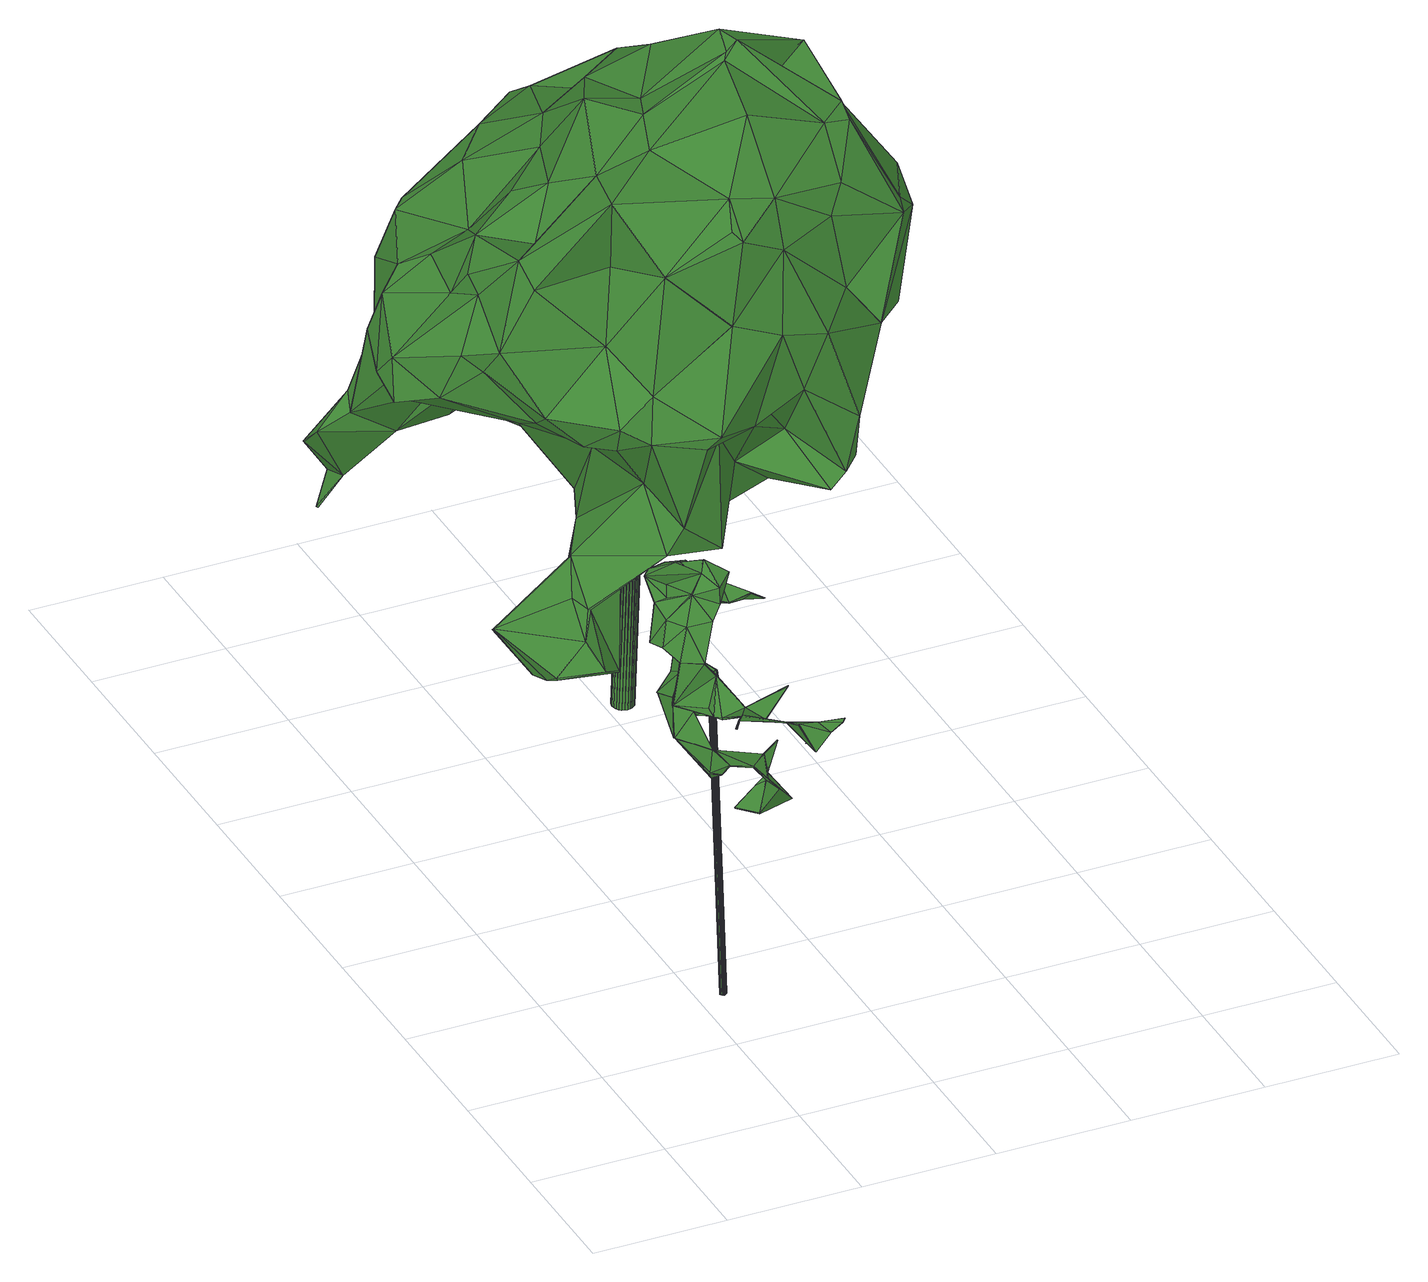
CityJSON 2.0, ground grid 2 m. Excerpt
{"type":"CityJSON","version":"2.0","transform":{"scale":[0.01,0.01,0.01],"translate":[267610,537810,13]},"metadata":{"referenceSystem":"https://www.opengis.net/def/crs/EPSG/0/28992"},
"CityObjects":{
"tree1":{"type":"SolitaryVegetationObject","attributes":{"gtid":475,"crown_width_m":2.61,"crown_median_z":18.87,"crown_r50_m":0.173,"crown_porosity":0.947,"trunk_H_m":5.18,"trunk_DBH_m":0.0909,"trunk_radius_m":0.0454,"trunk_base_height_m":13.69,"original_gtid":"477"},"geometry":[{"type":"Solid","lod":"3","boundaries":[[[[0,1,2]],[[2,1,3]],[[4,5,6]],[[7,8,9]],[[10,11,12]],[[13,14,15]],[[16,17,18]],[[19,20,21]],[[22,23,24]],[[25,12,26]],[[27,25,26]],[[28,29,30]],[[26,14,27]],[[31,32,33]],[[16,34,35]],[[36,20,19]],[[37,25,27]],[[12,11,26]],[[5,4,38]],[[39,40,41]],[[28,42,29]],[[43,41,44]],[[45,46,47]],[[48,49,50]],[[49,51,50]],[[52,53,54]],[[55,56,57]],[[58,59,60]],[[61,51,49]],[[49,62,61]],[[49,63,64]],[[58,65,66]],[[67,1,68]],[[67,3,1]],[[68,1,0]],[[69,70,71]],[[69,71,72]],[[73,74,75]],[[76,77,78]],[[79,80,81]],[[82,4,6]],[[83,6,84]],[[84,6,67]],[[5,67,85]],[[86,87,22]],[[62,46,88]],[[89,22,90]],[[91,92,89]],[[27,93,37]],[[56,60,59]],[[31,94,95]],[[0,84,68]],[[96,97,74]],[[98,99,100]],[[67,68,84]],[[74,101,96]],[[96,101,102]],[[92,35,103]],[[22,24,90]],[[104,105,38]],[[62,106,46]],[[107,108,109]],[[25,110,12]],[[111,12,110]],[[112,91,89]],[[113,91,112]],[[113,114,84]],[[115,114,113]],[[64,45,116]],[[64,116,109]],[[117,17,16]],[[118,119,120]],[[57,56,121]],[[81,91,113]],[[95,32,31]],[[38,4,104]],[[122,123,30]],[[90,124,82]],[[14,26,121]],[[121,26,125]],[[81,126,79]],[[2,16,79]],[[44,41,127]],[[29,42,128]],[[24,129,130]],[[131,87,66]],[[7,9,52]],[[127,52,9]],[[127,41,52]],[[29,128,30]],[[132,133,134]],[[132,134,135]],[[136,137,138]],[[96,13,97]],[[57,75,55]],[[74,55,75]],[[84,126,113]],[[89,90,112]],[[112,90,82]],[[43,78,77]],[[139,140,141]],[[142,80,35]],[[11,143,26]],[[97,55,74]],[[139,30,144]],[[133,117,70]],[[103,35,145]],[[82,104,4]],[[124,104,82]],[[111,110,125]],[[146,125,110]],[[9,8,127]],[[8,53,147]],[[30,139,141]],[[30,141,28]],[[148,40,78]],[[21,63,62]],[[105,149,34]],[[150,151,152]],[[43,76,41]],[[41,76,39]],[[22,87,23]],[[37,110,25]],[[63,48,62]],[[90,24,124]],[[64,109,108]],[[121,153,15]],[[154,155,120]],[[156,155,154]],[[81,113,126]],[[59,153,56]],[[42,28,141]],[[37,146,110]],[[127,8,44]],[[42,141,128]],[[31,13,15]],[[155,118,50]],[[100,155,50]],[[48,138,137]],[[157,120,43]],[[103,89,92]],[[130,145,24]],[[124,24,145]],[[121,125,146]],[[57,121,146]],[[12,111,10]],[[67,158,159]],[[67,159,105]],[[155,160,118]],[[150,152,161]],[[45,88,46]],[[155,138,120]],[[63,36,64]],[[49,106,62]],[[88,45,162]],[[163,33,59]],[[15,14,121]],[[164,165,130]],[[8,7,54]],[[136,166,137]],[[32,95,94]],[[166,61,137]],[[100,51,61]],[[18,70,117]],[[15,153,94]],[[94,153,33]],[[157,132,167]],[[167,132,156]],[[54,53,8]],[[30,140,122]],[[128,140,30]],[[36,19,64]],[[21,64,19]],[[151,161,152]],[[45,47,116]],[[94,33,32]],[[148,119,69]],[[31,33,164]],[[31,164,130]],[[43,120,78]],[[109,116,107]],[[157,154,120]],[[27,14,93]],[[52,40,53]],[[88,162,62]],[[93,14,57]],[[163,164,33]],[[67,5,158]],[[47,107,116]],[[120,119,148]],[[13,31,97]],[[117,16,144]],[[59,33,153]],[[15,94,31]],[[79,16,80]],[[52,54,7]],[[62,48,137]],[[79,126,0]],[[2,3,16]],[[100,166,98]],[[161,151,150]],[[76,78,39]],[[38,158,5]],[[142,91,81]],[[142,81,80]],[[83,114,115]],[[84,114,83]],[[16,123,122]],[[18,123,16]],[[140,139,105]],[[144,16,139]],[[3,139,16]],[[168,66,169]],[[66,168,163]],[[166,100,61]],[[101,74,73]],[[52,41,40]],[[16,35,80]],[[139,3,170]],[[98,166,171]],[[58,163,59]],[[22,89,103]],[[31,129,65]],[[92,142,35]],[[69,134,133]],[[105,139,170]],[[93,172,37]],[[63,49,48]],[[18,17,132]],[[118,138,50]],[[133,17,117]],[[132,17,133]],[[135,156,132]],[[163,168,164]],[[164,168,154]],[[91,142,92]],[[164,154,165]],[[104,173,149]],[[157,165,154]],[[157,167,165]],[[21,62,162]],[[51,100,50]],[[137,61,62]],[[167,130,165]],[[163,58,66]],[[99,155,100]],[[156,160,155]],[[111,143,10]],[[2,79,0]],[[36,63,20]],[[21,20,63]],[[76,43,77]],[[141,140,128]],[[101,73,102]],[[64,21,162]],[[64,162,45]],[[53,40,148]],[[53,148,69]],[[133,70,69]],[[174,46,106]],[[146,37,172]],[[6,85,67]],[[67,170,3]],[[105,170,67]],[[112,82,115]],[[5,85,6]],[[30,123,144]],[[135,119,156]],[[40,39,78]],[[8,147,44]],[[86,169,87]],[[56,153,121]],[[0,126,84]],[[145,35,173]],[[48,50,138]],[[134,69,119]],[[134,119,135]],[[55,60,56]],[[58,60,55]],[[14,75,57]],[[14,13,75]],[[96,75,13]],[[125,143,111]],[[26,143,125]],[[105,104,149]],[[47,46,174]],[[31,130,129]],[[97,65,55]],[[58,55,65]],[[64,106,49]],[[108,107,174]],[[47,174,107]],[[64,108,174]],[[145,173,124]],[[136,155,99]],[[171,136,99]],[[168,169,154]],[[171,166,136]],[[99,98,171]],[[124,173,104]],[[112,115,113]],[[167,175,130]],[[6,115,82]],[[103,145,175]],[[145,130,175]],[[140,105,34]],[[122,34,16]],[[122,140,34]],[[83,115,6]],[[102,75,96]],[[102,73,75]],[[118,120,138]],[[43,147,72]],[[43,72,157]],[[43,44,147]],[[144,123,117]],[[18,117,123]],[[147,53,72]],[[22,176,86]],[[103,176,22]],[[72,53,69]],[[156,154,169]],[[66,87,169]],[[146,172,57]],[[167,156,176]],[[86,176,156]],[[156,169,86]],[[38,159,158]],[[105,159,38]],[[35,34,177]],[[177,34,149]],[[177,149,173]],[[35,177,173]],[[131,66,129]],[[129,66,65]],[[10,143,11]],[[97,31,65]],[[129,24,23]],[[129,23,87]],[[131,129,87]],[[103,175,176]],[[167,176,175]],[[57,172,93]],[[78,120,148]],[[160,156,119]],[[160,119,118]],[[174,106,64]],[[72,71,157]],[[157,71,132]],[[18,71,70]],[[18,132,71]],[[136,138,155]],[[178,179,180]],[[178,180,181]],[[181,180,182]],[[181,182,183]],[[180,179,184]],[[180,184,182]],[[182,184,185]],[[182,185,183]],[[184,179,186]],[[184,186,185]],[[185,186,187]],[[185,187,183]],[[186,179,188]],[[186,188,187]],[[187,188,189]],[[187,189,183]],[[188,179,190]],[[188,190,189]],[[189,190,191]],[[189,191,183]],[[190,179,192]],[[190,192,191]],[[191,192,193]],[[191,193,183]],[[192,179,194]],[[192,194,193]],[[193,194,195]],[[193,195,183]],[[194,179,196]],[[194,196,195]],[[195,196,197]],[[195,197,183]],[[196,179,198]],[[196,198,197]],[[197,198,199]],[[197,199,183]],[[198,179,200]],[[198,200,199]],[[199,200,201]],[[199,201,183]],[[200,179,202]],[[200,202,201]],[[201,202,203]],[[201,203,183]],[[202,179,204]],[[202,204,203]],[[203,204,205]],[[203,205,183]],[[204,179,206]],[[204,206,205]],[[205,206,207]],[[205,207,183]],[[206,179,208]],[[206,208,207]],[[207,208,209]],[[207,209,183]],[[208,179,210]],[[208,210,209]],[[209,210,211]],[[209,211,183]],[[210,179,212]],[[210,212,211]],[[211,212,213]],[[211,213,183]],[[212,179,214]],[[212,214,213]],[[213,214,215]],[[213,215,183]],[[214,179,216]],[[214,216,215]],[[215,216,217]],[[215,217,183]],[[216,179,218]],[[216,218,217]],[[217,218,219]],[[217,219,183]],[[218,179,220]],[[218,220,219]],[[219,220,221]],[[219,221,183]],[[220,179,222]],[[220,222,221]],[[221,222,223]],[[221,223,183]],[[222,179,224]],[[222,224,223]],[[223,224,225]],[[223,225,183]],[[224,179,226]],[[224,226,225]],[[225,226,227]],[[225,227,183]],[[226,179,178]],[[226,178,227]],[[227,178,181]],[[227,181,183]]]]}]},
"tree2":{"type":"SolitaryVegetationObject","attributes":{"gtid":401,"crown_width_m":7.36,"crown_median_z":19.43,"crown_r50_m":0.304,"crown_porosity":0.915,"trunk_H_m":5.93,"trunk_DBH_m":0.313,"trunk_radius_m":0.156,"trunk_base_height_m":13.5,"original_gtid":"402"},"geometry":[{"type":"Solid","lod":"3","boundaries":[[[[228,229,230]],[[231,232,233]],[[234,235,236]],[[236,235,237]],[[238,239,240]],[[241,242,243]],[[244,245,246]],[[247,248,249]],[[250,251,252]],[[253,250,252]],[[254,255,256]],[[231,257,258]],[[259,260,261]],[[262,263,264]],[[238,265,239]],[[266,267,268]],[[269,270,271]],[[272,273,274]],[[275,276,277]],[[249,278,279]],[[248,278,249]],[[280,281,282]],[[283,281,280]],[[284,244,285]],[[243,242,286]],[[272,287,228]],[[242,231,233]],[[288,289,290]],[[279,291,249]],[[292,293,294]],[[295,296,256]],[[297,265,298]],[[299,300,237]],[[301,302,303]],[[304,305,275]],[[304,266,305]],[[238,233,265]],[[265,233,232]],[[231,241,306]],[[242,241,231]],[[307,308,309]],[[310,235,311]],[[312,313,314]],[[315,228,316]],[[317,318,230]],[[284,319,320]],[[321,322,323]],[[306,257,231]],[[324,262,325]],[[264,325,262]],[[326,327,324]],[[328,274,273]],[[329,330,315]],[[331,332,312]],[[323,297,333]],[[265,240,239]],[[265,297,240]],[[332,334,320]],[[335,320,334]],[[336,303,257]],[[229,307,309]],[[337,338,339]],[[336,340,303]],[[233,238,341]],[[342,321,343]],[[344,343,321]],[[233,286,242]],[[345,346,260]],[[258,257,302]],[[347,348,349]],[[350,351,352]],[[353,354,355]],[[249,291,356]],[[324,327,262]],[[231,258,232]],[[328,357,307]],[[304,358,266]],[[344,321,359]],[[360,361,247]],[[293,349,348]],[[261,362,259]],[[267,266,328]],[[267,328,363]],[[364,237,310]],[[298,232,258]],[[365,285,244]],[[336,366,306]],[[256,255,339]],[[336,306,299]],[[367,362,261]],[[237,300,236]],[[368,369,325]],[[370,371,344]],[[289,288,347]],[[257,303,302]],[[264,263,347]],[[372,248,373]],[[374,313,312]],[[337,270,269]],[[341,326,345]],[[375,376,377]],[[378,352,351]],[[367,379,362]],[[380,362,379]],[[381,382,245]],[[282,363,273]],[[383,304,384]],[[288,290,385]],[[250,386,387]],[[388,389,350]],[[388,350,390]],[[391,386,250]],[[284,320,244]],[[254,337,255]],[[371,370,392]],[[337,339,255]],[[393,262,327]],[[240,262,393]],[[326,324,394]],[[275,268,276]],[[232,298,265]],[[270,337,254]],[[307,357,308]],[[229,274,307]],[[288,385,348]],[[347,288,348]],[[304,383,358]],[[275,357,304]],[[395,396,295]],[[356,247,249]],[[372,392,370]],[[397,276,398]],[[371,392,318]],[[317,371,318]],[[392,372,399]],[[400,401,398]],[[398,401,402]],[[398,402,317]],[[402,371,317]],[[309,308,277]],[[275,305,268]],[[243,300,241]],[[339,295,256]],[[328,273,363]],[[381,245,244]],[[381,244,320]],[[382,351,403]],[[378,351,382]],[[312,314,404]],[[341,286,233]],[[245,382,403]],[[405,385,406]],[[290,406,385]],[[341,327,326]],[[238,327,341]],[[407,370,344]],[[407,344,359]],[[266,268,305]],[[240,327,238]],[[240,393,327]],[[257,306,366]],[[257,366,336]],[[282,273,272]],[[408,409,410]],[[411,368,412]],[[325,369,324]],[[321,413,414]],[[415,416,297]],[[260,417,345]],[[258,302,418]],[[258,418,298]],[[266,358,419]],[[373,399,372]],[[420,411,421]],[[297,416,240]],[[422,398,276]],[[364,299,237]],[[336,299,364]],[[329,315,316]],[[423,414,333]],[[240,416,263]],[[269,424,337]],[[301,423,418]],[[380,379,425]],[[423,279,426]],[[323,415,297]],[[377,281,283]],[[267,422,268]],[[377,427,281]],[[356,340,428]],[[423,301,279]],[[291,279,301]],[[357,384,304]],[[429,400,430]],[[298,333,297]],[[283,375,377]],[[427,267,281]],[[363,281,267]],[[421,314,379]],[[404,314,421]],[[352,431,361]],[[243,417,236]],[[432,236,417]],[[293,292,349]],[[329,392,399]],[[329,318,392]],[[433,283,280]],[[266,383,384]],[[266,384,328]],[[328,384,357]],[[353,424,434]],[[399,373,330]],[[435,436,437]],[[309,397,229]],[[363,282,281]],[[312,436,435]],[[352,361,390]],[[375,283,355]],[[431,248,247]],[[431,373,248]],[[335,381,320]],[[438,431,439]],[[353,404,440]],[[405,406,429]],[[353,440,441]],[[353,441,424]],[[346,394,442]],[[326,394,346]],[[434,271,443]],[[441,395,338]],[[424,338,337]],[[441,338,424]],[[339,338,395]],[[406,401,429]],[[400,429,401]],[[419,383,266]],[[358,383,419]],[[336,428,340]],[[348,385,375]],[[414,359,321]],[[444,334,331]],[[332,331,334]],[[347,349,264]],[[432,417,251]],[[310,311,445]],[[260,251,417]],[[438,373,431]],[[446,447,448]],[[310,237,235]],[[247,361,431]],[[449,437,436]],[[282,272,410]],[[301,418,302]],[[263,416,415]],[[430,376,405]],[[405,429,430]],[[435,437,450]],[[377,422,267]],[[369,394,324]],[[438,330,373]],[[449,436,451]],[[421,440,404]],[[452,271,296]],[[263,415,289]],[[342,401,406]],[[453,445,454]],[[455,456,336]],[[397,277,276]],[[360,247,356]],[[263,262,240]],[[252,457,253]],[[458,457,252]],[[381,459,382]],[[293,354,294]],[[284,285,319]],[[407,426,370]],[[253,425,374]],[[347,263,289]],[[375,293,348]],[[352,439,431]],[[378,438,439]],[[378,439,352]],[[264,349,292]],[[379,314,425]],[[410,272,460]],[[228,460,272]],[[325,294,368]],[[292,294,325]],[[250,461,251]],[[293,355,354]],[[293,375,355]],[[353,434,354]],[[261,260,346]],[[289,415,323]],[[462,322,342]],[[402,344,371]],[[385,405,376]],[[385,376,375]],[[450,444,435]],[[454,463,461]],[[235,463,454]],[[459,381,408]],[[459,408,410]],[[307,274,328]],[[464,315,330]],[[464,330,438]],[[361,465,390]],[[360,465,361]],[[465,453,447]],[[455,310,445]],[[364,310,455]],[[332,320,319]],[[312,404,466]],[[312,466,436]],[[380,458,362]],[[259,362,458]],[[252,251,458]],[[251,260,458]],[[260,259,458]],[[286,341,467]],[[243,236,300]],[[359,414,407]],[[423,407,414]],[[423,333,418]],[[402,343,344]],[[435,444,312]],[[331,312,444]],[[312,319,374]],[[312,332,319]],[[355,468,353]],[[336,364,455]],[[360,456,465]],[[447,390,465]],[[241,300,299]],[[469,403,351]],[[306,241,299]],[[443,271,452]],[[282,437,449]],[[282,450,437]],[[452,294,354]],[[342,322,321]],[[417,467,345]],[[311,235,454]],[[445,311,454]],[[246,389,388]],[[246,388,447]],[[243,286,467]],[[470,243,467]],[[374,319,285]],[[468,283,433]],[[283,468,355]],[[345,467,341]],[[459,438,378]],[[459,378,382]],[[470,467,417]],[[470,417,243]],[[285,253,374]],[[386,471,387]],[[391,253,386]],[[285,386,253]],[[444,409,334]],[[446,448,387]],[[264,292,325]],[[399,330,329]],[[315,410,228]],[[228,410,460]],[[282,409,444]],[[444,450,282]],[[407,423,426]],[[309,277,397]],[[357,275,277]],[[357,277,308]],[[267,427,377]],[[282,449,472]],[[468,433,472]],[[394,473,420]],[[420,379,367]],[[421,411,440]],[[229,287,274]],[[229,228,287]],[[298,418,333]],[[390,350,352]],[[391,250,253]],[[356,291,474]],[[403,469,389]],[[390,447,388]],[[445,453,455]],[[456,455,453]],[[465,456,453]],[[403,389,245]],[[408,334,409]],[[291,301,303]],[[291,303,474]],[[451,468,449]],[[451,353,468]],[[381,334,408]],[[335,334,381]],[[475,447,446]],[[246,447,475]],[[245,389,246]],[[246,475,244]],[[462,323,322]],[[420,421,379]],[[441,440,412]],[[411,412,440]],[[269,434,424]],[[326,346,345]],[[411,473,368]],[[420,473,411]],[[234,463,235]],[[234,432,463]],[[251,461,463]],[[251,463,432]],[[234,236,432]],[[458,380,425]],[[458,425,457]],[[253,457,425]],[[369,473,394]],[[389,469,350]],[[368,294,412]],[[412,294,452]],[[368,473,369]],[[422,400,398]],[[430,400,422]],[[436,466,451]],[[430,422,376]],[[376,422,377]],[[422,276,268]],[[303,340,474]],[[350,469,351]],[[353,466,404]],[[451,466,353]],[[456,360,428]],[[356,428,360]],[[456,428,336]],[[443,452,354]],[[280,282,472]],[[433,280,472]],[[282,410,409]],[[449,468,472]],[[272,274,287]],[[402,401,343]],[[438,459,464]],[[250,448,461]],[[387,448,250]],[[454,461,448]],[[453,454,448]],[[453,448,447]],[[410,464,459]],[[315,464,410]],[[372,370,426]],[[279,278,426]],[[248,426,278]],[[248,372,426]],[[398,317,230]],[[228,230,316]],[[316,230,329]],[[329,230,318]],[[397,230,229]],[[398,230,397]],[[367,476,420]],[[261,476,367]],[[346,476,261]],[[394,476,442]],[[346,442,476]],[[394,420,476]],[[401,342,343]],[[446,365,475]],[[244,475,365]],[[354,434,443]],[[446,387,471]],[[365,471,386]],[[323,462,289]],[[290,289,462]],[[365,386,285]],[[462,406,290]],[[462,342,406]],[[356,474,340]],[[434,269,271]],[[441,412,395]],[[365,446,471]],[[425,314,313]],[[477,271,270]],[[296,271,477]],[[452,396,412]],[[395,412,396]],[[321,323,413]],[[339,395,295]],[[478,295,396]],[[478,396,452]],[[425,313,374]],[[414,413,333]],[[323,333,413]],[[270,254,296]],[[270,296,477]],[[256,296,254]],[[478,296,295]],[[452,296,478]],[[479,480,481]],[[479,481,482]],[[482,481,483]],[[482,483,484]],[[481,480,485]],[[481,485,483]],[[483,485,486]],[[483,486,484]],[[485,480,487]],[[485,487,486]],[[486,487,488]],[[486,488,484]],[[487,480,489]],[[487,489,488]],[[488,489,490]],[[488,490,484]],[[489,480,491]],[[489,491,490]],[[490,491,492]],[[490,492,484]],[[491,480,493]],[[491,493,492]],[[492,493,494]],[[492,494,484]],[[493,480,495]],[[493,495,494]],[[494,495,496]],[[494,496,484]],[[495,480,497]],[[495,497,496]],[[496,497,498]],[[496,498,484]],[[497,480,499]],[[497,499,498]],[[498,499,500]],[[498,500,484]],[[499,480,501]],[[499,501,500]],[[500,501,502]],[[500,502,484]],[[501,480,503]],[[501,503,502]],[[502,503,504]],[[502,504,484]],[[503,480,505]],[[503,505,504]],[[504,505,506]],[[504,506,484]],[[505,480,507]],[[505,507,506]],[[506,507,508]],[[506,508,484]],[[507,480,509]],[[507,509,508]],[[508,509,510]],[[508,510,484]],[[509,480,511]],[[509,511,510]],[[510,511,512]],[[510,512,484]],[[511,480,513]],[[511,513,512]],[[512,513,514]],[[512,514,484]],[[513,480,515]],[[513,515,514]],[[514,515,516]],[[514,516,484]],[[515,480,517]],[[515,517,516]],[[516,517,518]],[[516,518,484]],[[517,480,519]],[[517,519,518]],[[518,519,520]],[[518,520,484]],[[519,480,521]],[[519,521,520]],[[520,521,522]],[[520,522,484]],[[521,480,523]],[[521,523,522]],[[522,523,524]],[[522,524,484]],[[523,480,525]],[[523,525,524]],[[524,525,526]],[[524,526,484]],[[525,480,527]],[[525,527,526]],[[526,527,528]],[[526,528,484]],[[527,480,479]],[[527,479,528]],[[528,479,482]],[[528,482,484]]]]}]}
},
"vertices":[
[151,376,717],[183,391,712],[183,392,711],[207,377,717],[209,272,732],[205,315,754],[196,301,742],[239,438,527],[244,410,529],[239,437,526],[309,86,603],[308,86,604],[303,80,602],[187,151,604],[235,114,601],[228,166,578],[213,336,671],[198,355,609],[199,356,609],[309,301,446],[308,301,447],[281,285,441],[145,260,636],[175,248,633],[175,247,634],[280,69,598],[270,88,607],[237,78,618],[310,347,647],[310,346,646],[275,338,658],[211,195,585],[278,203,596],[223,196,569],[214,333,679],[159,303,662],[308,302,446],[254,61,579],[235,297,736],[212,354,481],[222,383,491],[223,383,490],[311,346,647],[242,337,506],[256,381,527],[299,233,395],[271,214,428],[258,249,372],[203,277,473],[251,253,445],[202,277,472],[214,251,458],[213,423,516],[223,383,492],[214,423,517],[187,151,602],[228,166,576],[235,114,600],[185,211,563],[223,195,568],[211,195,584],[214,249,459],[251,253,447],[280,286,441],[282,275,417],[185,212,565],[176,221,564],[185,361,728],[151,375,719],[183,370,550],[191,372,589],[185,340,568],[195,348,531],[160,111,611],[171,130,610],[172,129,611],[245,330,484],[245,329,485],[212,353,482],[164,346,705],[156,328,696],[139,329,695],[175,286,721],[164,346,707],[138,361,719],[204,315,753],[133,260,572],[134,259,572],[272,215,428],[132,289,647],[160,272,682],[126,318,641],[134,289,646],[236,78,616],[278,201,597],[278,202,598],[171,130,612],[186,151,603],[182,210,476],[176,234,466],[182,241,454],[158,111,612],[159,111,613],[145,262,636],[209,271,707],[214,334,680],[263,238,430],[239,287,364],[239,287,366],[239,288,365],[280,70,597],[303,81,601],[142,299,682],[138,328,696],[156,328,698],[174,287,722],[259,251,372],[197,356,609],[154,297,494],[157,359,529],[185,317,527],[236,114,599],[252,334,660],[246,363,656],[194,262,688],[270,88,605],[139,361,718],[245,410,527],[286,336,666],[193,249,609],[194,250,609],[177,239,567],[184,339,568],[189,373,589],[182,371,550],[156,359,530],[177,234,467],[214,250,460],[201,277,473],[253,365,678],[252,334,662],[286,337,667],[128,318,641],[308,86,602],[246,364,656],[175,249,634],[254,63,579],[254,381,527],[194,348,530],[208,272,707],[295,177,516],[293,177,516],[294,177,517],[229,166,577],[186,284,550],[153,296,494],[159,315,546],[201,315,543],[205,315,752],[196,301,741],[152,297,494],[294,176,516],[265,238,430],[208,226,554],[208,228,554],[187,284,551],[184,210,476],[186,284,552],[177,239,565],[134,260,571],[207,375,717],[183,210,477],[253,62,579],[194,264,688],[258,250,373],[193,251,609],[135,260,572],[175,288,721],[230,295,69],[225,295,69],[229,296,69],[207,285,587],[207,286,587],[203,285,587],[229,297,69],[207,288,587],[228,298,69],[206,289,587],[227,299,69],[205,289,587],[226,299,69],[204,290,587],[225,300,69],[203,290,587],[224,299,69],[202,290,587],[223,299,69],[201,289,587],[222,298,69],[199,288,587],[221,297,69],[199,287,587],[221,296,69],[198,286,586],[220,295,69],[198,285,586],[221,294,69],[199,284,586],[221,293,69],[199,283,586],[222,292,69],[200,282,586],[223,291,69],[201,281,586],[224,291,69],[202,281,587],[225,290,69],[203,281,587],[226,291,69],[204,281,587],[227,291,69],[205,281,587],[228,292,69],[206,282,587],[229,293,69],[207,283,587],[229,294,69],[207,284,587],
[260,1260,683],[209,1313,539],[208,1263,679],[658,901,995],[538,890,1046],[546,819,952],[760,960,785],[776,1008,809],[799,922,816],[809,992,840],[486,791,913],[473,799,928],[377,807,876],[699,909,985],[660,852,928],[757,861,849],[689,1249,478],[632,1351,601],[689,1272,630],[553,1292,907],[435,1361,852],[529,1287,929],[765,1056,594],[733,928,656],[702,939,650],[724,1036,524],[192,787,296],[194,757,313],[193,757,316],[591,1035,1069],[562,1013,1056],[660,806,520],[670,814,575],[635,782,514],[342,769,718],[313,859,755],[292,767,678],[479,820,968],[91,1220,403],[144,1164,492],[32,1176,513],[227,887,307],[185,817,290],[162,869,340],[309,1165,608],[234,1188,484],[261,1310,503],[29,1214,478],[89,1202,549],[126,1268,508],[474,1263,892],[444,1207,951],[295,1070,603],[255,1115,594],[329,1131,578],[262,998,558],[665,1212,453],[705,1166,493],[637,834,891],[227,1251,544],[145,890,741],[156,861,784],[123,912,760],[536,1193,987],[296,788,633],[287,846,610],[355,827,544],[234,753,366],[151,870,342],[328,872,969],[424,956,982],[725,992,960],[766,892,855],[472,1090,976],[568,1022,1063],[578,1065,1073],[83,1254,396],[29,1212,477],[704,945,993],[260,1313,502],[156,1312,503],[182,1315,520],[772,1076,868],[738,1106,798],[525,1086,402],[540,1048,484],[538,959,454],[313,1286,718],[276,1289,699],[159,1265,707],[223,1304,739],[639,1171,465],[645,1227,468],[195,1020,872],[171,995,830],[205,905,893],[420,718,661],[333,755,651],[543,787,752],[468,786,787],[223,1234,474],[257,1314,730],[373,1332,769],[550,1118,559],[630,1166,475],[348,964,957],[563,1162,579],[614,1194,602],[716,1091,1004],[287,760,299],[287,760,302],[250,724,330],[652,1085,970],[553,806,875],[162,1029,783],[172,1114,794],[233,1126,810],[615,797,731],[580,798,650],[204,816,693],[204,847,668],[257,809,638],[610,1373,716],[607,1374,715],[602,1404,774],[346,928,396],[295,914,455],[308,949,479],[619,1238,945],[138,1302,479],[68,1257,339],[269,1066,896],[671,1257,888],[647,1301,813],[637,816,483],[232,1185,483],[770,1076,871],[793,1182,552],[660,1065,978],[614,786,488],[389,771,495],[404,728,640],[278,1241,843],[191,1269,772],[333,1306,849],[419,1392,829],[663,1084,473],[227,953,602],[97,1036,627],[144,1052,620],[549,1383,742],[584,921,438],[643,889,445],[584,1283,601],[613,1369,631],[70,1257,339],[86,1253,395],[105,942,681],[785,1151,545],[819,1177,560],[659,1275,697],[658,1370,622],[661,1323,788],[755,1118,564],[208,1284,777],[468,789,785],[496,776,626],[263,800,382],[260,801,383],[122,1235,523],[124,1192,651],[329,1331,807],[85,1131,688],[105,1125,744],[138,1147,769],[644,1399,628],[460,986,403],[62,995,655],[64,1006,719],[351,1151,896],[529,1181,654],[443,1152,632],[395,1205,650],[455,791,434],[367,778,453],[267,986,858],[310,1035,916],[221,888,852],[337,896,854],[725,864,680],[449,1031,990],[70,1255,338],[511,872,512],[461,860,446],[78,1170,535],[398,1109,985],[259,892,320],[650,995,484],[389,1222,900],[203,1133,607],[689,1140,930],[57,1040,679],[83,1062,643],[557,1349,795],[768,902,681],[336,987,566],[257,893,322],[468,1152,401],[420,1128,340],[405,1168,453],[457,1399,742],[548,1384,745],[426,858,424],[335,860,394],[520,802,639],[250,860,366],[436,1139,502],[751,1134,810],[814,1208,584],[780,1256,714],[776,1195,658],[380,1115,451],[407,1169,455],[401,1079,382],[257,850,442],[738,1186,770],[737,1103,709],[771,1163,894],[771,1186,910],[645,952,627],[663,852,525],[478,1312,691],[284,1173,631],[755,1049,630],[175,970,810],[755,990,777],[424,1310,724],[696,1240,845],[426,1067,377],[659,833,772],[369,984,468],[646,1399,629],[667,926,755],[818,1179,558],[413,1077,506],[458,807,601],[590,1087,977],[743,1239,605],[579,858,554],[150,872,340],[249,829,388],[441,1045,49],[425,1045,50],[440,1049,49],[465,1048,643],[464,1052,643],[449,1048,643],[439,1053,49],[463,1055,643],[436,1056,49],[460,1059,643],[433,1059,50],[457,1061,643],[429,1060,50],[453,1063,643],[425,1061,50],[449,1063,643],[421,1060,50],[445,1063,643],[417,1059,50],[441,1061,644],[414,1056,50],[438,1059,644],[411,1053,50],[436,1055,644],[410,1049,51],[434,1051,644],[409,1045,51],[434,1047,644],[410,1041,51],[434,1043,644],[412,1037,50],[436,1040,644],[414,1034,50],[438,1036,644],[417,1031,50],[441,1034,644],[421,1030,50],[445,1032,644],[425,1029,50],[449,1032,643],[429,1030,50],[453,1032,643],[433,1031,50],[457,1034,643],[436,1034,50],[460,1037,643],[439,1037,49],[463,1040,643],[440,1041,49],[464,1044,643]
]}
